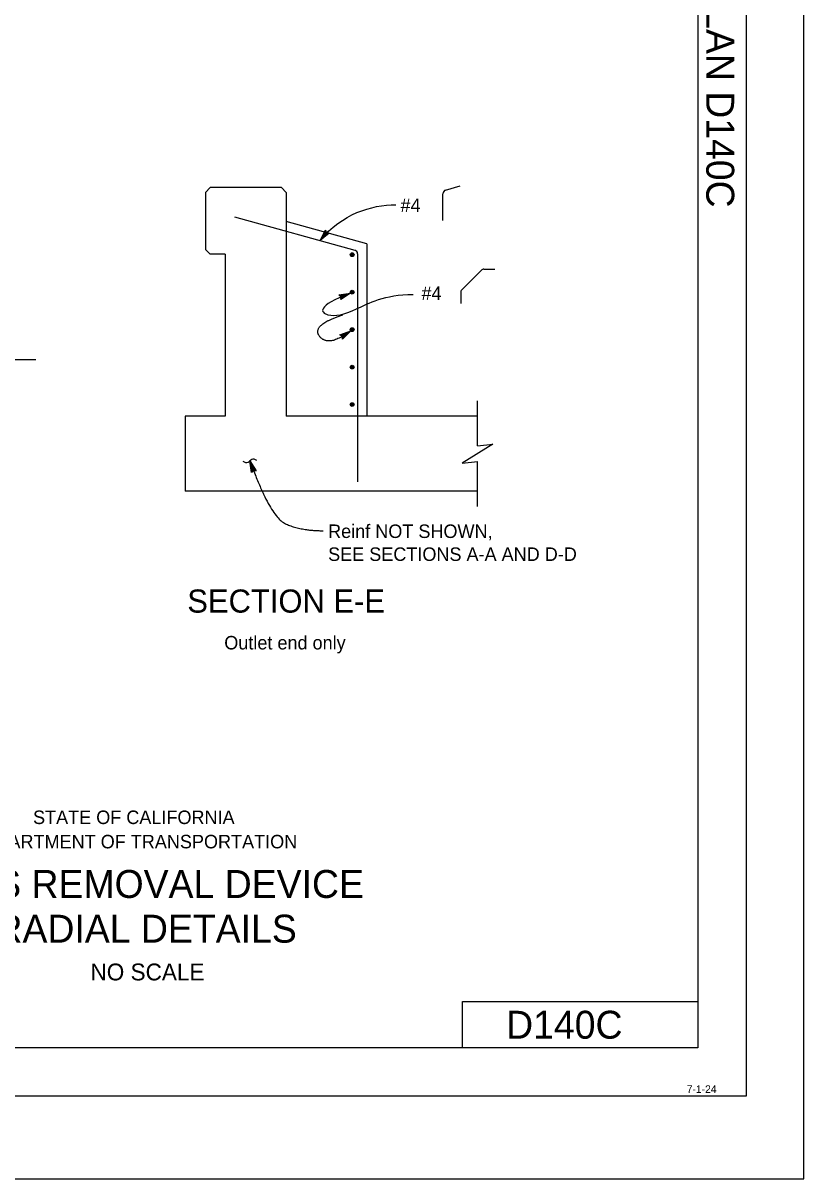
# Model space of a CAD drawing. Extents: x -893 to 867, y -474 to 712.
# Drawn here: x 462 to 867, y -474 to 126 of the extents above; entities that cross this region are included whole.
import ezdxf

# ---------------------------------------------------------------- set-up
doc = ezdxf.new("R2010")
doc.units = 0
for name, color, linetype in [('border_INSIDE-BORDER-anno', 7, 'Continuous'), ('border_PLOTTING-ELEMENTS', 7, 'Continuous'), ('border_rw_22x34_Cut_Lines', 7, 'Continuous'), ('border_SHEET', 7, 'Continuous'), ('border_WITHIN-BORDER-anno', 7, 'Continuous'), ('df_DETAIL', 7, 'Continuous'), ('df_DETAIL-anno', 7, 'Continuous')]:
    doc.layers.add(name, color=color, linetype=linetype)

msp = doc.modelspace()

# ---------------------------------------------------------------- linework, layer by layer
at = {"layer": 'border_PLOTTING-ELEMENTS'}
for points in [[(-893.45, -474.04), (866.55, -474.04), (866.55, 711.96), (-893.45, 711.96)], [(-893.45, -474.04), (866.55, -474.04), (866.55, 711.96), (-893.45, 711.96)], [(-863.45, 668.96), (836.55, 668.96), (836.55, -431.04), (-863.45, -431.04)]]:
    msp.add_lwpolyline(points, close=True, dxfattribs=at)
at = {"layer": 'border_rw_22x34_Cut_Lines'}
msp.add_lwpolyline([(-863.45, 668.96), (836.55, 668.96), (836.55, -431.04), (-863.45, -431.04)], close=True, dxfattribs=at)
at = {"layer": 'border_SHEET'}
for p, q in [((811.55, 643.96), (811.55, -406.04)), ((689.52, -406.04), (689.52, -382.04)), ((689.52, -382.04), (811.52, -382.04)), ((811.55, -406.04), (-813.45, -406.04))]:
    msp.add_line(p, q, dxfattribs=at)
at = {"layer": 'df_DETAIL'}
for p, q in [((556.13, 37.95), (558.56, 40.38)), ((556.13, 37.95), (556.13, 8.3)), ((595.6, 40.38), (558.56, 40.38)), ((595.6, 40.38), (598.03, 37.95)), ((598.03, 37.95), (598.03, -78.23)), ((571.29, 25.28), (633.65, 7.92)), ((639.94, 11.22), (598.03, 22.88)), ((556.13, 8.3), (558.56, 5.87)), ((635.07, 6.05), (635.07, -112.26)), ((639.94, 11.22), (639.94, -78.23)), ((566.43, 5.87), (558.56, 5.87)), ((566.43, 5.87), (566.43, -78.23)), ((468.2, -48.99), (286.1, -48.99)), ((697.26, -93.68), (697.26, -70.25)), ((545.72, -78.23), (545.72, -117.12)), ((566.43, -78.23), (545.72, -78.23)), ((697.26, -78.23), (598.03, -78.23)), ((697.26, -125.11), (697.26, -101.68)), ((697.26, -117.12), (545.72, -117.12))]:
    msp.add_line(p, q, dxfattribs=at)
msp.add_lwpolyline([(697.26, -93.68), (705.26, -92.68), (689.26, -102.68), (697.26, -101.68)], dxfattribs=at)
for centre, radius in [((632.25, 5.58), 0.972), ((632.25, 5.58), 0.972), ((632.25, 5.58), 0.724), ((632.25, 5.58), 0.724), ((632.25, 5.58), 0.361), ((632.25, 5.58), 0.361), ((632.25, -13.86), 0.972), ((632.25, -13.86), 0.972), ((632.25, -13.86), 0.724), ((632.25, -13.86), 0.724), ((632.25, -13.86), 0.361), ((632.25, -13.86), 0.361), ((632.25, -33.31), 0.972), ((632.25, -33.31), 0.972), ((632.25, -33.31), 0.724), ((632.25, -33.31), 0.724), ((632.25, -33.31), 0.361), ((632.25, -33.31), 0.361), ((632.25, -52.75), 0.972), ((632.25, -52.75), 0.972), ((632.25, -52.75), 0.724), ((632.25, -52.75), 0.724), ((632.25, -52.75), 0.361), ((632.25, -52.75), 0.361), ((632.25, -72.2), 0.972), ((632.25, -72.2), 0.972), ((632.25, -72.2), 0.724), ((632.25, -72.2), 0.724), ((632.25, -72.2), 0.361), ((632.25, -72.2), 0.361)]:
    msp.add_circle(centre, radius, dxfattribs=at)
msp.add_arc((633.13, 6.05), 1.94, 0, 74.44161, dxfattribs=at)
at = {"layer": 'df_DETAIL-anno'}
for p, q in [((699.26, -2.47), (689.11, -12.62)), ((700.63, -1.9), (706.34, -1.9)), ((688.54, -14), (688.54, -19.68))]:
    msp.add_line(p, q, dxfattribs=at)
for points in [[(679.34, 23.32), (679.34, 37.24)], [(680.75, 39.11), (688.31, 41.27)]]:
    msp.add_lwpolyline(points, dxfattribs=at)
for points in [[(620.41, 16.69), (615.67, 12.93), (618.37, 18.34), (618.51, 17.96), (616.53, 13.99), (620.01, 16.74), (619.61, 16.8), (617.39, 15.04), (618.65, 17.57), (618.79, 17.19), (618.24, 16.09), (619.21, 16.86), (618.89, 16.9), (618.37, 18.34), (618.89, 16.9)], [(625.41, -15.29), (631.37, -14.29), (626.39, -17.72), (626.46, -17.32), (630.11, -14.81), (625.73, -15.53), (626.05, -15.78), (628.85, -15.31), (626.52, -16.92), (626.58, -16.52), (627.59, -15.82), (626.38, -16.02), (626.63, -16.21), (626.39, -17.72), (626.63, -16.21)], [(625.87, -36.07), (631.56, -33.99), (627.29, -38.28), (627.28, -37.87), (630.41, -34.74), (626.24, -36.25), (626.6, -36.43), (629.27, -35.46), (627.27, -37.47), (627.26, -37.06), (628.12, -36.19), (626.97, -36.61), (627.25, -36.75), (627.29, -38.28), (627.25, -36.75)], [(580.02, -107.47), (579.24, -101.46), (582.49, -106.57), (582.09, -106.49), (579.71, -102.75), (580.28, -107.15), (580.53, -106.84), (580.17, -104.02), (581.69, -106.41), (581.29, -106.33), (580.63, -105.3), (580.79, -106.52), (580.99, -106.28), (582.49, -106.57), (580.99, -106.28)]]:
    msp.add_lwpolyline(points, close=True, dxfattribs=at)
for centre, start, end in [((681.29, 37.24), 105.9577, 180), ((700.63, -3.84), 90, 135), ((690.48, -14), 135, 180)]:
    msp.add_arc(centre, 1.94, start, end, dxfattribs=at)
for points, degree in [([(615.67, 12.93), (626.95, 26.86), (642.08, 31.47), (654.9, 31.47)], 3), ([(631.37, -14.29), (613.19, -21.21), (618.72, -27.78), (632.88, -24.29), (648.89, -15.05), (663.87, -15.05)], 3), ([(631.56, -33.99), (624.1, -39.18), (616.95, -39.18), (613.38, -33.86), (618.61, -28.53), (627.45, -25.6)], 2), ([(582.75, -101.15), (581.81, -100.6), (580.04, -99.94), (578.44, -102.99), (576.68, -102.33), (575.74, -101.78)], 3), ([(579.24, -101.46), (589.74, -130.36), (605.49, -137.66), (617.16, -137.66)], 2)]:
    msp.add_open_spline(points, degree=degree, dxfattribs=at)

# ---------------------------------------------------------------- texts
at = {"layer": 'border_INSIDE-BORDER-anno'}
for s, height, p in [('STATE OF CALIFORNIA', 7, (466.75, -289.89)), ('DEPARTMENT OF TRANSPORTATION', 7, (434.75, -302.5)), ('GROSS SOLIDS REMOVAL DEVICE', 14.5, (314.02, -328.24)), ('LINEAR RADIAL DETAILS', 14.5, (371.85, -351.44)), ('NO SCALE', 8.75, (496.52, -371.04))]:
    msp.add_text(s, height=height, dxfattribs=at).set_placement(p)
at = {"layer": 'border_WITHIN-BORDER-anno'}
msp.add_text('2024 STANDARD PLAN D140C', height=14.5, rotation=270, dxfattribs=at).set_placement((815.92, 307))
for s, height, p in [('D140C', 14.5, (712.12, -401.29)), ('7-1-24', 4, (805.79, -429.47))]:
    msp.add_text(s, height=height, dxfattribs=at).set_placement(p)
at = {"layer": 'df_DETAIL-anno'}
for s, height, p in [('#4', 7, (657.35, 27.74)), ('#4', 7, (668.23, -17.89)), ('Reinf NOT SHOWN,', 7.0003, (619.79, -141.43)), ('SEE SECTIONS A-A AND D-D', 7.0003, (619.79, -153.33)), ('SECTION E-E', 12, (546.76, -180.16)), ('Outlet end only', 7, (565.93, -199.27))]:
    msp.add_text(s, height=height, dxfattribs=at).set_placement(p)

doc.saveas('drawing.dxf')
